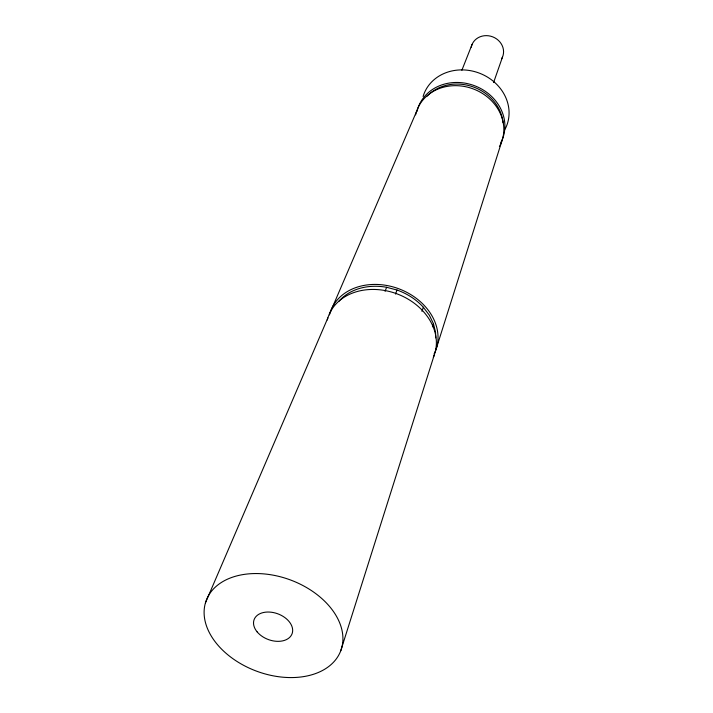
<?xml version="1.0" encoding="UTF-8"?>
<svg xmlns="http://www.w3.org/2000/svg" width="713" height="713" viewBox="0 0 713 713"><rect width="100%" height="100%" fill="white"/><g stroke="black" fill="none" stroke-linecap="round" stroke-linejoin="round"><path stroke-width="1.07" d="M340.734 650.826A71.808 48.644 20.4 0 0 254.889 573.555A71.808 48.644 20.4 0 0 224.934 652.315A71.808 48.644 20.4 0 0 340.734 650.826L434.146 355.315M435.803 350.065L501.72 141.539M432.434 326.804L433.442 323.693L429.306 315.173L423.335 307.241A53.921 42.869 20.4 0 0 397.025 290.031L386.624 287.286A53.921 42.869 20.4 0 0 338.711 301.519M421.936 311.34L423.335 307.241M493.592 82.53L502.407 57.307M395.51 294.077L397.025 290.031M385.073 291.314L386.624 287.286M461.872 70.266L472.086 44.411M205.469 602.779L327.882 317.873M330.057 312.811L416.472 111.683M433.442 323.693L435.598 332.463L435.661 337.873M327.294 319.977A56.354 44.687 20.4 0 1 395.742 293.399A56.354 44.687 20.4 0 1 433.326 357.338M329.468 314.914A56.077 44.589 20.4 0 1 398.915 288.818A56.077 44.589 20.4 0 1 434.03 354.067M415.608 114.891A45.169 39.598 20.4 0 1 473.379 88.965A45.169 39.598 20.4 0 1 499.403 146.584M427.132 96.175A43.261 37.985 20.4 0 1 472.871 86.79A43.261 37.985 20.4 0 1 503.03 122.752M417.052 111.415A44.99 39.509 20.4 0 1 474.225 85.605A44.99 39.509 20.4 0 1 500.9 142.422M423.094 96.496A44.304 39.126 20.4 0 1 480.081 73.421A44.304 39.126 20.4 0 1 505.098 129.142M471.222 47.21A16.479 14.946 20.4 0 1 492.763 36.871A16.479 14.946 20.4 0 1 501.48 59.027M257.152 631.896A20.249 13.707 20.4 0 0 290.895 635.96A20.249 13.707 20.4 0 0 271.243 612.217A20.249 13.707 20.4 0 0 257.152 631.896"/></g></svg>
